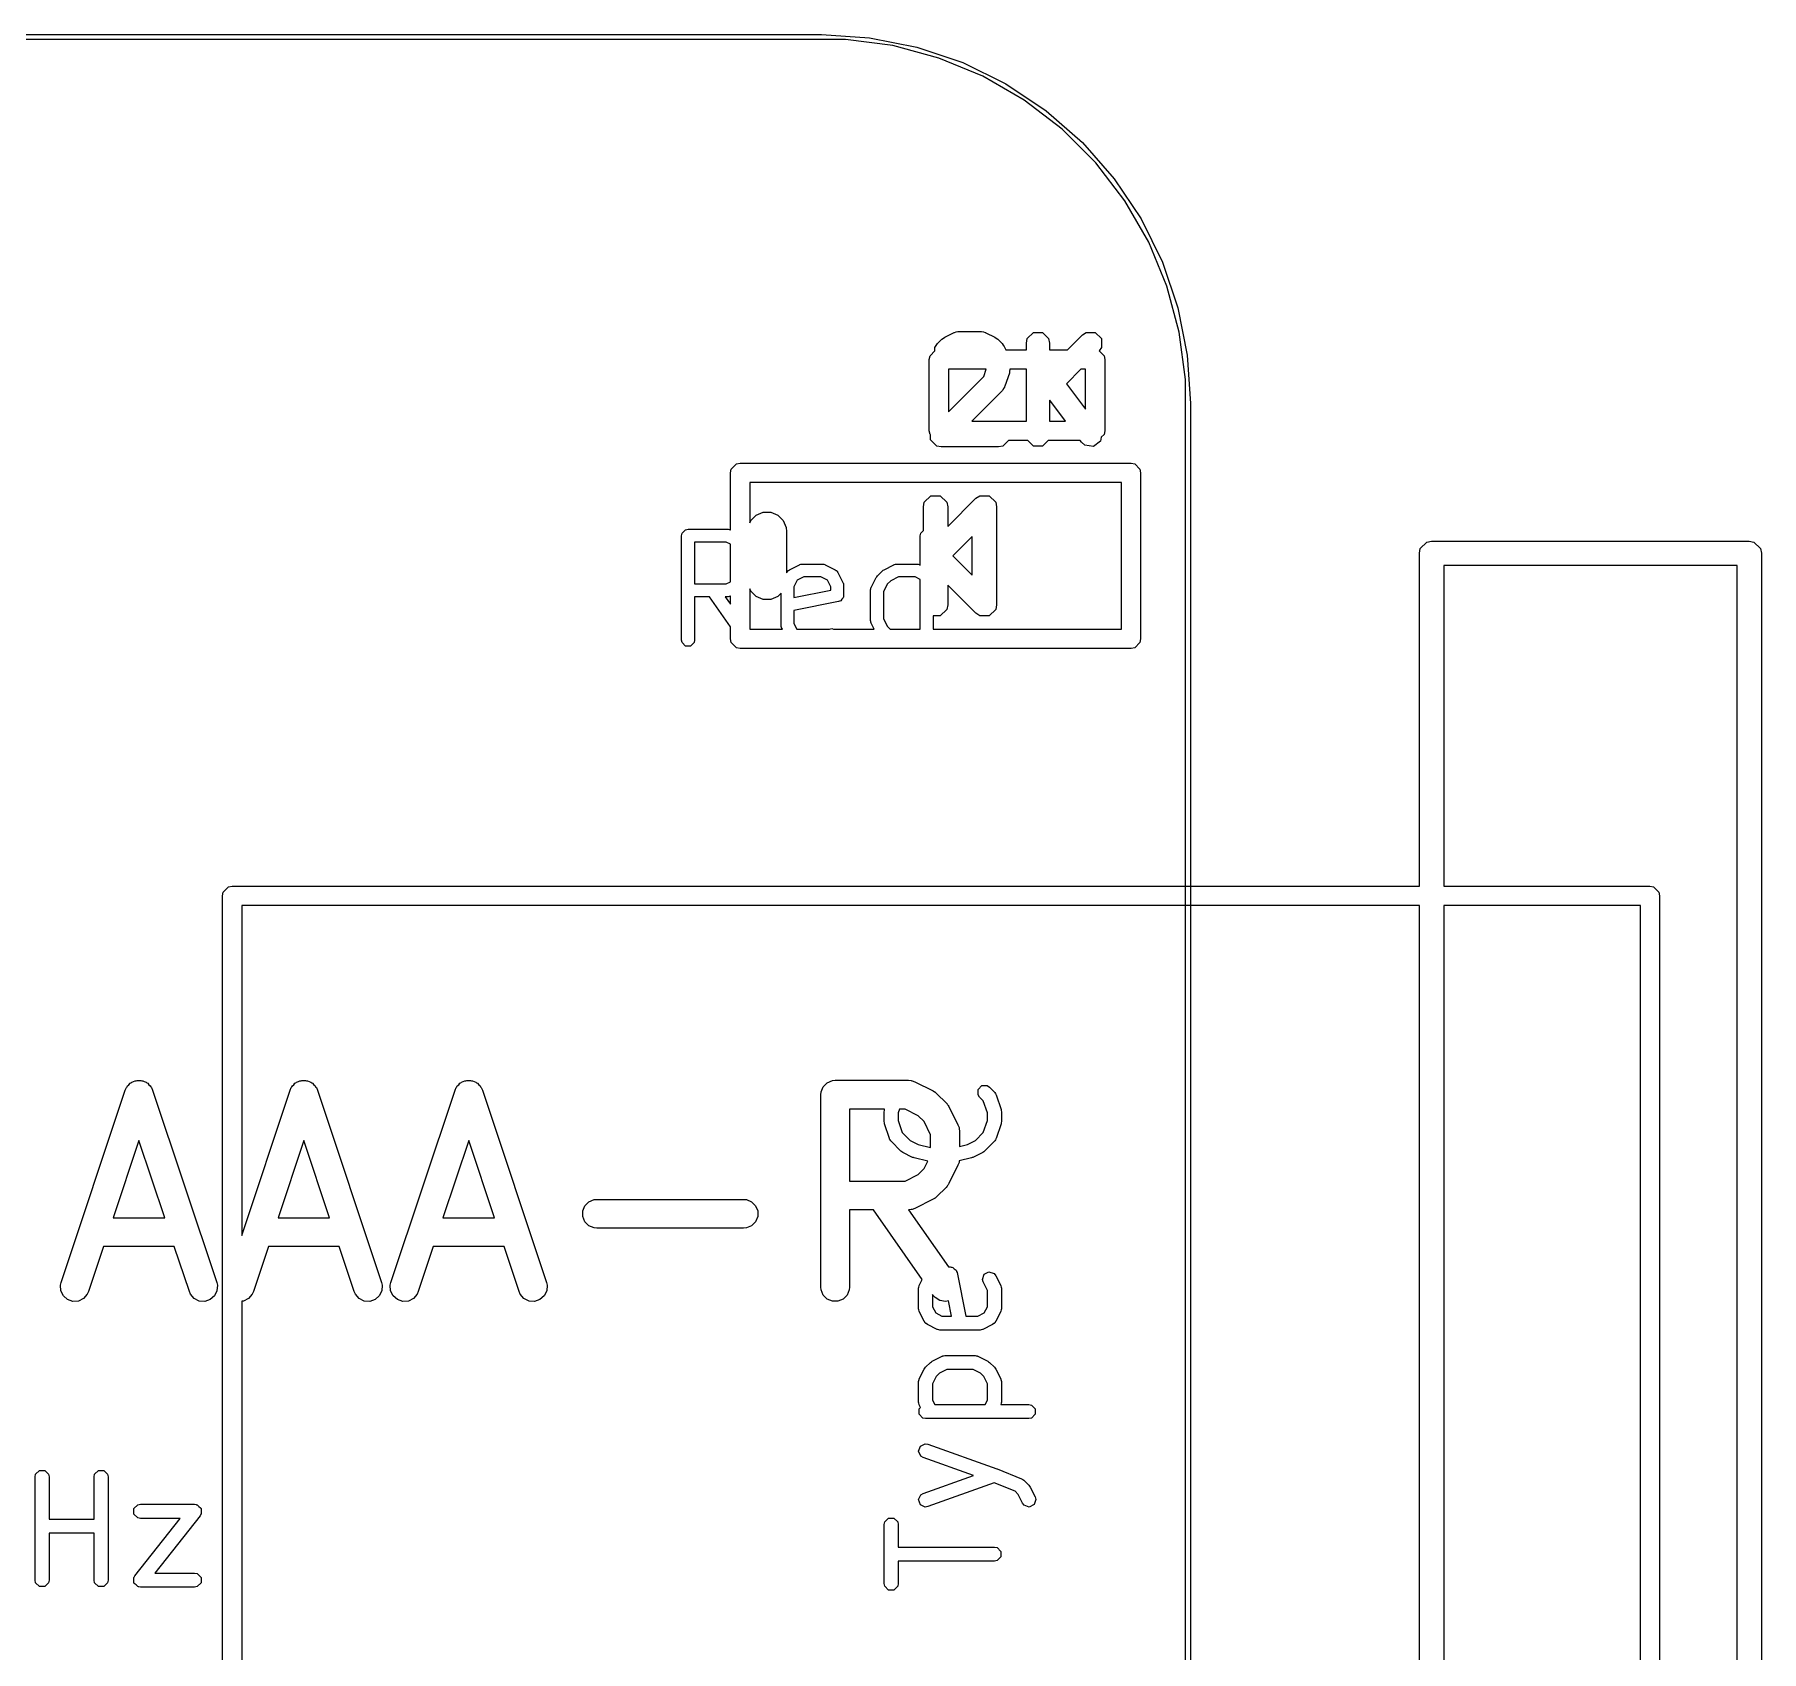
# Model space of a CAD drawing. Extents: x 95.1 to 121.9, y -82.3 to -63.1.
# Drawn here: x 112.89 to 121.87, y -72.34 to -63.93 of the extents above; entities that cross this region are included whole.
import ezdxf

# ---------------------------------------------------------------- set-up
doc = ezdxf.new("R2010")
doc.units = 0
doc.layers.add('BLACK', color=7, linetype='CONTINUOUS')

msp = doc.modelspace()

# ---------------------------------------------------------------- linework, layer by layer
at = {"layer": 'BLACK', "linetype": 'CONTINUOUS'}
for p, q in [((99.8387, -63.9333), (116.9837, -63.9333)), ((116.9837, -63.9587), (99.8387, -63.9587)), ((116.9837, -63.9333), (117.23401, -63.949706)), ((117.107728, -63.9587), (116.9837, -63.9587)), ((117.353661, -63.991078), (117.107728, -63.9587)), ((117.23401, -63.949706), (117.480037, -63.998644)), ((117.593265, -64.05528), (117.353661, -63.991078)), ((117.480037, -63.998644), (117.717572, -64.079276)), ((117.822439, -64.150206), (117.593265, -64.05528)), ((117.717572, -64.079276), (117.94255, -64.190223)), ((118.037261, -64.274234), (117.822439, -64.150206)), ((117.94255, -64.190223), (118.151122, -64.329586)), ((118.234057, -64.425241), (118.037261, -64.274234)), ((118.151122, -64.329586), (118.339719, -64.494981)), ((118.409459, -64.600643), (118.234057, -64.425241)), ((118.339719, -64.494981), (118.505114, -64.683578)), ((118.560466, -64.797439), (118.409459, -64.600643)), ((118.505114, -64.683578), (118.644477, -64.89215)), ((118.684494, -65.012261), (118.560466, -64.797439)), ((118.644477, -64.89215), (118.755424, -65.117128)), ((118.77942, -65.241435), (118.684494, -65.012261)), ((118.755424, -65.117128), (118.836056, -65.354663)), ((118.843622, -65.481039), (118.77942, -65.241435)), ((118.836056, -65.354663), (118.884994, -65.60069)), ((117.586431, -65.540105), (117.609288, -65.517247)), ((117.609288, -65.517247), (117.617285, -65.511903)), ((117.617285, -65.511903), (117.624882, -65.506008)), ((117.624882, -65.506008), (117.670597, -65.483151)), ((117.670597, -65.483151), (117.673494, -65.482357)), ((117.673494, -65.482357), (117.674468, -65.481384)), ((117.674468, -65.481384), (117.683902, -65.479507)), ((117.683902, -65.479507), (117.693176, -65.476968)), ((117.693176, -65.476968), (117.694481, -65.477403)), ((117.694481, -65.477403), (117.697429, -65.476817)), ((117.697429, -65.476817), (117.811714, -65.476817)), ((117.811714, -65.476817), (117.814661, -65.477403)), ((117.814661, -65.477403), (117.815967, -65.476968)), ((117.815967, -65.476968), (117.82524, -65.479507)), ((117.82524, -65.479507), (117.834675, -65.481384)), ((117.834675, -65.481384), (117.835648, -65.482357)), ((117.835648, -65.482357), (117.838546, -65.483151)), ((117.838546, -65.483151), (117.884262, -65.506008)), ((117.884262, -65.506008), (117.891867, -65.51191)), ((117.891867, -65.51191), (117.899855, -65.517248)), ((117.899855, -65.517248), (117.922713, -65.540105)), ((118.048857, -65.536817), (118.053424, -65.513856)), ((118.053424, -65.513856), (118.085896, -65.481384)), ((118.085896, -65.481384), (118.131818, -65.481384)), ((118.131818, -65.481384), (118.16429, -65.513856)), ((118.16429, -65.513856), (118.168857, -65.536817)), ((118.262107, -65.573), (118.340716, -65.494391)), ((118.340716, -65.494391), (118.360182, -65.481384)), ((118.360182, -65.481384), (118.406104, -65.481384)), ((118.406104, -65.481384), (118.438576, -65.513856)), ((118.438576, -65.513856), (118.438576, -65.559778)), ((118.876, -65.726972), (118.843622, -65.481039)), ((117.544, -65.623), (117.547806, -65.603866)), ((117.547806, -65.603866), (117.573424, -65.578248)), ((117.573424, -65.55957), (117.586431, -65.540105)), ((117.573424, -65.578248), (117.573424, -65.55957)), ((117.922713, -65.540105), (117.928056, -65.548101)), ((117.928056, -65.548101), (117.933952, -65.555698)), ((117.933952, -65.555698), (117.942603, -65.573)), ((117.942603, -65.573), (118.048857, -65.573)), ((118.048857, -65.573), (118.048857, -65.536817)), ((118.168857, -65.536817), (118.168857, -65.573)), ((118.168857, -65.573), (118.262107, -65.573)), ((118.438576, -65.559778), (118.426371, -65.578043)), ((118.426371, -65.578043), (118.452194, -65.603866)), ((118.452194, -65.603866), (118.456, -65.623)), ((118.884994, -65.60069), (118.9014, -65.851)), ((117.544, -65.993), (117.544, -65.623)), ((117.644, -65.673), (117.644, -65.893964)), ((117.840217, -65.673), (117.644, -65.673)), ((117.827843, -65.710121), (117.840217, -65.673)), ((117.960064, -65.692934), (117.937207, -65.761505)), ((117.961266, -65.683393), (117.960064, -65.692934)), ((117.963143, -65.67396), (117.961266, -65.683393)), ((117.963143, -65.673), (117.963143, -65.67396)), ((118.048857, -65.673), (117.963143, -65.673)), ((118.048857, -65.943), (118.048857, -65.673)), ((118.331812, -65.673), (118.256651, -65.74816)), ((118.356, -65.673), (118.331812, -65.673)), ((118.356, -65.880625), (118.356, -65.673)), ((118.456, -65.623), (118.456, -65.993)), ((117.644, -65.893964), (117.827843, -65.710121)), ((117.922712, -65.784957), (117.764669, -65.943)), ((117.924381, -65.782458), (117.922712, -65.784957)), ((117.925613, -65.781843), (117.924381, -65.782458)), ((117.930376, -65.773487), (117.925613, -65.781843)), ((117.935719, -65.765492), (117.930376, -65.773487)), ((117.937207, -65.761505), (117.935719, -65.764115)), ((117.935719, -65.764115), (117.935719, -65.765492)), ((118.256651, -65.74816), (118.356, -65.880625)), ((118.876, -65.851), (118.876, -65.726972)), ((118.170936, -65.833874), (118.168857, -65.835954)), ((118.168857, -65.835954), (118.168857, -65.943)), ((118.25278, -65.943), (118.170936, -65.833874)), ((118.876, -79.821), (118.876, -65.851)), ((118.9014, -65.851), (118.9014, -79.821)), ((117.764669, -65.943), (118.048857, -65.943)), ((118.168857, -65.943), (118.25278, -65.943)), ((117.547806, -66.012134), (117.544, -65.993)), ((117.550567, -66.014895), (117.547806, -66.012134)), ((117.550567, -66.039778), (117.550567, -66.014895)), ((117.583039, -66.07225), (117.550567, -66.039778)), ((117.955354, -66.043), (117.926104, -66.07225)), ((118.056646, -66.043), (117.955354, -66.043)), ((118.085896, -66.07225), (118.056646, -66.043)), ((118.161068, -66.043), (118.131818, -66.07225)), ((118.32778, -66.043), (118.161068, -66.043)), ((118.335143, -66.052817), (118.32778, -66.043)), ((118.352573, -66.068445), (118.335143, -66.052817)), ((118.434771, -66.047387), (118.398034, -66.07494)), ((118.437742, -66.026585), (118.434771, -66.047387)), ((118.452194, -66.012134), (118.437742, -66.026585)), ((118.456, -65.993), (118.452194, -66.012134)), ((117.606, -66.076817), (117.583039, -66.07225)), ((117.903143, -66.076817), (117.606, -66.076817)), ((117.926104, -66.07225), (117.903143, -66.076817)), ((118.131818, -66.07225), (118.085896, -66.07225)), ((118.398034, -66.07494), (118.352573, -66.068445)), ((116.5106, -66.2112), (116.514406, -66.192066)), ((116.5106, -66.508007), (116.5106, -66.2112)), ((116.514406, -66.192066), (116.541466, -66.165006)), ((116.541466, -66.165006), (116.5606, -66.1612)), ((116.5606, -66.1612), (118.5926, -66.1612)), ((118.5926, -66.1612), (118.611734, -66.165006)), ((118.611734, -66.165006), (118.638794, -66.192066)), ((118.638794, -66.192066), (118.6426, -66.2112)), ((118.6426, -66.2112), (118.6426, -67.0748)), ((116.6106, -66.2612), (116.6106, -66.472163)), ((118.5426, -66.2612), (116.6106, -66.2612)), ((117.517934, -66.3647), (117.5523, -66.330334)), ((117.5523, -66.330334), (117.6009, -66.330334)), ((117.6009, -66.330334), (117.635266, -66.3647)), ((117.785699, -66.344099), (117.806299, -66.330334)), ((117.806299, -66.330334), (117.8549, -66.330334)), ((117.8549, -66.330334), (117.889266, -66.3647)), ((118.5426, -67.0248), (118.5426, -66.2612)), ((116.643854, -66.431523), (116.680479, -66.416352)), ((116.680479, -66.416352), (116.720121, -66.416352)), ((116.720121, -66.416352), (116.756746, -66.431523)), ((117.5131, -66.389), (117.517934, -66.3647)), ((117.5131, -66.511749), (117.5131, -66.389)), ((117.635266, -66.3647), (117.6401, -66.389)), ((117.6401, -66.489698), (117.785699, -66.344099)), ((117.6401, -66.389), (117.6401, -66.489698)), ((117.889266, -66.3647), (117.8941, -66.389)), ((117.8941, -66.389), (117.8941, -66.897)), ((116.259231, -66.525517), (116.277376, -66.507372)), ((116.277376, -66.507372), (116.290207, -66.50482)), ((116.290207, -66.50482), (116.49689, -66.50482)), ((116.49689, -66.50482), (116.498535, -66.505147)), ((116.498535, -66.505147), (116.499266, -66.504904)), ((116.499266, -66.504904), (116.504446, -66.506323)), ((116.504446, -66.506323), (116.509721, -66.507372)), ((116.509721, -66.507372), (116.510265, -66.507916)), ((116.510265, -66.507916), (116.5106, -66.508007)), ((116.6106, -66.472163), (116.615823, -66.459554)), ((116.615823, -66.459554), (116.643854, -66.431523)), ((116.756746, -66.431523), (116.784777, -66.459554)), ((116.784777, -66.459554), (116.799948, -66.496179)), ((116.799948, -66.496179), (116.8019, -66.516)), ((117.499332, -66.525517), (117.5131, -66.511749)), ((116.256679, -66.538348), (116.259231, -66.525517)), ((116.256679, -67.080892), (116.256679, -66.538348)), ((116.488976, -66.571876), (116.323735, -66.571876)), ((116.323735, -66.571876), (116.323735, -66.78901)), ((116.5106, -66.582688), (116.488976, -66.571876)), ((116.5106, -66.778197), (116.5106, -66.582688)), ((116.8019, -66.516), (116.8019, -66.731762)), ((117.49678, -66.538348), (117.499332, -66.525517)), ((117.49678, -66.690782), (117.49678, -66.538348)), ((117.7671, -66.542302), (117.666402, -66.643)), ((117.7671, -66.743698), (117.7671, -66.542302)), ((120.096334, -66.6057), (120.1307, -66.571334)), ((120.1307, -66.571334), (120.155, -66.5665)), ((120.155, -66.5665), (121.806, -66.5665)), ((121.806, -66.5665), (121.8303, -66.571334)), ((121.8303, -66.571334), (121.864666, -66.6057)), ((116.817757, -66.715043), (116.869428, -66.689207)), ((116.869428, -66.689207), (116.871047, -66.688763)), ((116.871047, -66.688763), (116.871591, -66.68822)), ((116.871591, -66.68822), (116.876859, -66.687172)), ((116.876859, -66.687172), (116.882046, -66.685752)), ((116.882046, -66.685752), (116.882776, -66.685995)), ((116.882776, -66.685995), (116.884422, -66.685668)), ((116.884422, -66.685668), (116.987763, -66.685668)), ((116.987763, -66.685668), (116.989408, -66.685995)), ((116.989408, -66.685995), (116.990139, -66.685752)), ((116.990139, -66.685752), (116.995319, -66.687171)), ((116.995319, -66.687171), (117.000594, -66.68822)), ((117.000594, -66.68822), (117.001138, -66.688764)), ((117.001138, -66.688764), (117.002757, -66.689208)), ((117.002757, -66.689208), (117.054428, -66.715043)), ((117.30863, -66.715043), (117.360301, -66.689207)), ((117.360301, -66.689207), (117.36192, -66.688763)), ((117.36192, -66.688763), (117.362464, -66.68822)), ((117.362464, -66.68822), (117.367732, -66.687172)), ((117.367732, -66.687172), (117.372919, -66.685752)), ((117.372919, -66.685752), (117.373649, -66.685995)), ((117.373649, -66.685995), (117.375295, -66.685668)), ((117.375295, -66.685668), (117.478637, -66.685668)), ((117.478637, -66.685668), (117.480282, -66.685995)), ((117.480282, -66.685995), (117.481013, -66.685752)), ((117.481013, -66.685752), (117.486193, -66.687171)), ((117.486193, -66.687171), (117.491468, -66.68822)), ((117.491468, -66.68822), (117.492012, -66.688764)), ((117.492012, -66.688764), (117.493631, -66.689208)), ((117.493631, -66.689208), (117.49678, -66.690782)), ((117.666402, -66.643), (117.7671, -66.743698)), ((120.0915, -66.63), (120.096334, -66.6057)), ((120.0915, -68.36), (120.0915, -66.63)), ((120.2185, -66.6935), (120.2185, -68.36)), ((121.7425, -66.6935), (120.2185, -66.6935)), ((121.7425, -79.0665), (121.7425, -66.6935)), ((121.864666, -66.6057), (121.8695, -66.63)), ((121.8695, -66.63), (121.8695, -79.13)), ((116.488976, -66.78901), (116.5106, -66.778197)), ((116.8019, -66.731762), (116.802763, -66.730037)), ((116.802763, -66.730037), (116.806854, -66.724764)), ((116.806854, -66.724764), (116.807422, -66.723063)), ((116.807422, -66.723063), (116.809316, -66.721592)), ((116.809316, -66.721592), (116.810784, -66.719702)), ((116.810784, -66.719702), (116.812483, -66.719135)), ((116.812483, -66.719135), (116.817757, -66.715043)), ((116.857741, -66.77002), (116.840443, -66.804616)), ((116.892336, -66.752724), (116.857741, -66.77002)), ((116.979849, -66.752724), (116.892336, -66.752724)), ((117.014444, -66.770022), (116.979849, -66.752724)), ((117.031742, -66.804616), (117.014444, -66.770022)), ((117.054428, -66.715043), (117.059701, -66.719135)), ((117.059701, -66.719135), (117.061401, -66.719702)), ((117.061401, -66.719702), (117.062868, -66.721592)), ((117.062868, -66.721592), (117.064763, -66.723063)), ((117.064763, -66.723063), (117.06533, -66.724764)), ((117.06533, -66.724764), (117.069422, -66.730037)), ((117.069422, -66.730037), (117.095258, -66.781707)), ((117.095258, -66.781707), (117.095701, -66.783326)), ((117.095701, -66.783326), (117.096246, -66.783871)), ((117.241965, -66.807544), (117.267801, -66.755873)), ((117.267801, -66.755873), (117.271095, -66.751628)), ((117.271095, -66.751628), (117.274081, -66.74716)), ((117.274081, -66.74716), (117.299916, -66.721324)), ((117.299916, -66.721324), (117.304382, -66.718339)), ((117.304382, -66.718339), (117.30863, -66.715043)), ((117.343484, -66.772585), (117.325344, -66.790725)), ((117.383209, -66.752724), (117.343484, -66.772585)), ((117.470723, -66.752724), (117.383209, -66.752724)), ((117.49678, -66.765752), (117.470723, -66.752724)), ((117.49678, -67.0248), (117.49678, -66.765752)), ((116.323735, -66.78901), (116.488976, -66.78901)), ((116.401928, -66.856066), (116.323735, -66.856066)), ((116.323735, -66.856066), (116.323735, -67.080892)), ((116.5106, -67.011311), (116.401928, -66.856066)), ((116.49689, -66.856066), (116.48378, -66.856066)), ((116.48378, -66.856066), (116.5106, -66.89438)), ((116.498536, -66.855738), (116.49689, -66.856066)), ((116.499267, -66.855982), (116.498536, -66.855738)), ((116.504449, -66.854562), (116.499267, -66.855982)), ((116.509721, -66.853514), (116.504449, -66.854562)), ((116.510265, -66.852969), (116.509721, -66.853514)), ((116.5106, -66.852877), (116.510265, -66.852969)), ((116.5106, -66.89438), (116.5106, -66.852877)), ((116.615823, -66.826446), (116.6106, -66.813836)), ((116.6106, -66.813836), (116.6106, -67.0248)), ((116.643854, -66.854477), (116.615823, -66.826446)), ((116.680479, -66.869648), (116.643854, -66.854477)), ((116.720121, -66.869648), (116.680479, -66.869648)), ((116.756746, -66.854477), (116.720121, -66.869648)), ((116.773387, -66.837836), (116.756746, -66.854477)), ((116.773387, -67.003386), (116.773387, -66.837836)), ((116.840443, -66.804616), (116.840443, -66.859146)), ((116.840443, -66.859146), (117.031742, -66.820886)), ((117.031742, -66.820886), (117.031742, -66.804616)), ((117.08934, -66.86811), (117.083926, -66.876231)), ((117.096246, -66.861204), (117.08934, -66.86811)), ((117.096246, -66.783871), (117.097294, -66.789141)), ((117.097224, -66.856282), (117.096246, -66.861204)), ((117.09816, -66.85488), (117.097224, -66.856282)), ((117.097294, -66.789141), (117.098714, -66.794325)), ((117.098798, -66.848373), (117.097831, -66.853234)), ((117.097831, -66.853234), (117.09816, -66.85488)), ((117.098714, -66.794325), (117.09847, -66.795055)), ((117.09847, -66.795055), (117.098798, -66.796702)), ((117.098798, -66.796702), (117.098798, -66.848373)), ((117.238425, -66.822538), (117.238752, -66.820891)), ((117.238425, -66.97755), (117.238425, -66.822538)), ((117.238509, -66.820161), (117.239928, -66.814978)), ((117.238752, -66.820891), (117.238509, -66.820161)), ((117.239928, -66.814978), (117.240977, -66.809707)), ((117.240977, -66.809707), (117.241521, -66.809162)), ((117.241521, -66.809162), (117.241965, -66.807544)), ((117.325344, -66.790725), (117.305481, -66.830452)), ((117.305481, -66.830452), (117.305481, -66.969635)), ((117.785699, -66.941901), (117.6401, -66.796302)), ((117.6401, -66.796302), (117.6401, -66.897)), ((117.071845, -66.88125), (116.840443, -66.92753)), ((116.840443, -66.92753), (116.840443, -66.995471)), ((117.076421, -66.879349), (117.071845, -66.88125)), ((117.078101, -66.879349), (117.076421, -66.879349)), ((117.079295, -66.878154), (117.078101, -66.879349)), ((117.083926, -66.876231), (117.079295, -66.878154)), ((117.6009, -66.955666), (117.563836, -66.955666)), ((117.563836, -66.955666), (117.563836, -67.0248)), ((117.635266, -66.9213), (117.6009, -66.955666)), ((117.6401, -66.897), (117.635266, -66.9213)), ((117.806299, -66.955666), (117.785699, -66.941901)), ((117.8063, -66.955666), (117.806299, -66.955666)), ((117.8549, -66.955666), (117.8063, -66.955666)), ((117.889266, -66.9213), (117.8549, -66.955666)), ((117.8941, -66.897), (117.889266, -66.9213)), ((116.5106, -67.0748), (116.5106, -67.011311)), ((116.6106, -67.0248), (116.780137, -67.0248)), ((116.773714, -67.005032), (116.773387, -67.003386)), ((116.773471, -67.005763), (116.773714, -67.005032)), ((116.77489, -67.010945), (116.773471, -67.005763)), ((116.775939, -67.016217), (116.77489, -67.010945)), ((116.776483, -67.016761), (116.775939, -67.016217)), ((116.776927, -67.01838), (116.776483, -67.016761)), ((116.780137, -67.0248), (116.776927, -67.01838)), ((116.840443, -66.995471), (116.855107, -67.0248)), ((116.855107, -67.0248), (117.025419, -67.0248)), ((117.025419, -67.0248), (117.037058, -67.021613)), ((117.037058, -67.021613), (117.046619, -67.0248)), ((117.046619, -67.0248), (117.258093, -67.0248)), ((117.238752, -66.979196), (117.238425, -66.97755)), ((117.238509, -66.979927), (117.238752, -66.979196)), ((117.239928, -66.985109), (117.238509, -66.979927)), ((117.240977, -66.990381), (117.239928, -66.985109)), ((117.241521, -66.990925), (117.240977, -66.990381)), ((117.241965, -66.992544), (117.241521, -66.990925)), ((117.258093, -67.0248), (117.241965, -66.992544)), ((117.305481, -66.969635), (117.325344, -67.009362)), ((117.325344, -67.009362), (117.340782, -67.0248)), ((117.340782, -67.0248), (117.49678, -67.0248)), ((117.563836, -67.0248), (118.5426, -67.0248)), ((116.259231, -67.093723), (116.256679, -67.080892)), ((116.277376, -67.111868), (116.259231, -67.093723)), ((116.303038, -67.111868), (116.277376, -67.111868)), ((116.321183, -67.093723), (116.303038, -67.111868)), ((116.323735, -67.080892), (116.321183, -67.093723)), ((116.514406, -67.093934), (116.5106, -67.0748)), ((116.541466, -67.120994), (116.514406, -67.093934)), ((116.5606, -67.1248), (116.541466, -67.120994)), ((118.5926, -67.1248), (116.5606, -67.1248)), ((118.611734, -67.120994), (118.5926, -67.1248)), ((118.638794, -67.093934), (118.611734, -67.120994)), ((118.6426, -67.0748), (118.638794, -67.093934)), ((113.87, -68.41), (113.873806, -68.390866)), ((113.873806, -68.390866), (113.900866, -68.363806)), ((113.900866, -68.363806), (113.92, -68.36)), ((113.92, -68.36), (120.0915, -68.36)), ((120.2185, -68.36), (121.29, -68.36)), ((121.29, -68.36), (121.309134, -68.363806)), ((121.309134, -68.363806), (121.336194, -68.390866)), ((121.336194, -68.390866), (121.34, -68.41)), ((113.87, -73.414295), (113.87, -68.41)), ((113.97, -68.46), (113.97, -70.175453)), ((120.0915, -68.46), (113.97, -68.46)), ((120.0915, -77.31), (120.0915, -68.46)), ((120.2185, -68.46), (120.2185, -77.31)), ((121.24, -68.46), (120.2185, -68.46)), ((121.24, -77.31), (121.24, -68.46)), ((121.34, -68.41), (121.34, -77.36)), ((113.383517, -69.392068), (113.389676, -69.384968)), ((113.389676, -69.384968), (113.394465, -69.382573)), ((113.394465, -69.382573), (113.398516, -69.37906)), ((113.398516, -69.37906), (113.407441, -69.376085)), ((113.407441, -69.376085), (113.415849, -69.371881)), ((113.415849, -69.371881), (113.421193, -69.371501)), ((113.421193, -69.371501), (113.426279, -69.369806)), ((113.426279, -69.369806), (113.435659, -69.370472)), ((113.435659, -69.370472), (113.445039, -69.369806)), ((113.445039, -69.369806), (113.450124, -69.371501)), ((113.450124, -69.371501), (113.455469, -69.371881)), ((113.455469, -69.371881), (113.463879, -69.376086)), ((113.463879, -69.376086), (113.472801, -69.37906)), ((113.472801, -69.37906), (113.476848, -69.38257)), ((113.476848, -69.38257), (113.481642, -69.384967)), ((113.481642, -69.384967), (113.487805, -69.392072)), ((114.24066, -69.392068), (114.246819, -69.384968)), ((114.246819, -69.384968), (114.251608, -69.382573)), ((114.251608, -69.382573), (114.255659, -69.37906)), ((114.255659, -69.37906), (114.264584, -69.376085)), ((114.264584, -69.376085), (114.272992, -69.371881)), ((114.272992, -69.371881), (114.278336, -69.371501)), ((114.278336, -69.371501), (114.283422, -69.369806)), ((114.283422, -69.369806), (114.292802, -69.370472)), ((114.292802, -69.370472), (114.302182, -69.369806)), ((114.302182, -69.369806), (114.307267, -69.371501)), ((114.307267, -69.371501), (114.312612, -69.371881)), ((114.312612, -69.371881), (114.321022, -69.376086)), ((114.321022, -69.376086), (114.329944, -69.37906)), ((114.329944, -69.37906), (114.333991, -69.38257)), ((114.333991, -69.38257), (114.338785, -69.384967)), ((114.338785, -69.384967), (114.344948, -69.392072)), ((115.097803, -69.392068), (115.103962, -69.384968)), ((115.103962, -69.384968), (115.108751, -69.382573)), ((115.108751, -69.382573), (115.112802, -69.37906)), ((115.112802, -69.37906), (115.121727, -69.376085)), ((115.121727, -69.376085), (115.130135, -69.371881)), ((115.130135, -69.371881), (115.135479, -69.371501)), ((115.135479, -69.371501), (115.140565, -69.369806)), ((115.140565, -69.369806), (115.149945, -69.370472)), ((115.149945, -69.370472), (115.159325, -69.369806)), ((115.159325, -69.369806), (115.16441, -69.371501)), ((115.16441, -69.371501), (115.169755, -69.371881)), ((115.169755, -69.371881), (115.178165, -69.376086)), ((115.178165, -69.376086), (115.187087, -69.37906)), ((115.187087, -69.37906), (115.191134, -69.38257)), ((115.191134, -69.38257), (115.195928, -69.384967)), ((115.195928, -69.384967), (115.202091, -69.392072)), ((116.992347, -69.402549), (117.013039, -69.381857)), ((117.013039, -69.381857), (117.040075, -69.370658)), ((117.040075, -69.370658), (117.054707, -69.369217)), ((117.054707, -69.369217), (117.435659, -69.369217)), ((117.435659, -69.369217), (117.450291, -69.370658)), ((117.450291, -69.370658), (117.45278, -69.371689)), ((117.45278, -69.371689), (117.455468, -69.37188)), ((117.455468, -69.37188), (117.4692, -69.377135)), ((117.4692, -69.377135), (117.564438, -69.424754)), ((113.031175, -70.4205), (113.364508, -69.4205)), ((113.364508, -69.4205), (113.370502, -69.407075)), ((113.370502, -69.407075), (113.374012, -69.403027)), ((113.374012, -69.403027), (113.376409, -69.398234)), ((113.376409, -69.398234), (113.383517, -69.392068)), ((113.487805, -69.392072), (113.494909, -69.398234)), ((113.494909, -69.398234), (113.497304, -69.403025)), ((113.497304, -69.403025), (113.500816, -69.407074)), ((113.500816, -69.407074), (113.50681, -69.4205)), ((113.50681, -69.4205), (113.840143, -70.4205)), ((113.97, -70.175453), (114.221651, -69.4205)), ((114.221651, -69.4205), (114.227645, -69.407075)), ((114.227645, -69.407075), (114.231155, -69.403027)), ((114.231155, -69.403027), (114.233552, -69.398234)), ((114.233552, -69.398234), (114.24066, -69.392068)), ((114.344948, -69.392072), (114.352052, -69.398234)), ((114.352052, -69.398234), (114.354447, -69.403025)), ((114.354447, -69.403025), (114.357959, -69.407074)), ((114.357959, -69.407074), (114.363953, -69.4205)), ((114.363953, -69.4205), (114.697286, -70.4205)), ((114.745461, -70.4205), (115.078794, -69.4205)), ((115.078794, -69.4205), (115.084788, -69.407075)), ((115.084788, -69.407075), (115.088298, -69.403027)), ((115.088298, -69.403027), (115.090695, -69.398234)), ((115.090695, -69.398234), (115.097803, -69.392068)), ((115.202091, -69.392072), (115.209195, -69.398234)), ((115.209195, -69.398234), (115.21159, -69.403025)), ((115.21159, -69.403025), (115.215102, -69.407074)), ((115.215102, -69.407074), (115.221096, -69.4205)), ((115.221096, -69.4205), (115.554429, -70.4205)), ((116.979707, -69.444217), (116.981148, -69.429585)), ((116.979707, -70.444217), (116.979707, -69.444217)), ((116.981148, -69.429585), (116.992347, -69.402549)), ((117.564438, -69.424754), (117.570737, -69.428718)), ((117.570737, -69.428718), (117.572565, -69.429476)), ((117.572565, -69.429476), (117.574621, -69.431164)), ((117.574621, -69.431164), (117.576881, -69.432586)), ((117.576881, -69.432586), (117.57818, -69.434084)), ((117.57818, -69.434084), (117.58393, -69.438803)), ((117.58393, -69.438803), (117.631549, -69.486422)), ((117.797484, -69.416629), (117.817278, -69.396834)), ((117.797484, -69.444624), (117.797484, -69.416629)), ((117.805413, -69.45649), (117.797484, -69.444624)), ((117.824853, -69.475929), (117.805413, -69.45649)), ((117.817278, -69.396834), (117.845273, -69.396834)), ((117.845791, -69.538741), (117.824853, -69.475929)), ((117.845273, -69.396834), (117.857139, -69.404762)), ((117.857139, -69.404762), (117.882685, -69.430308)), ((117.882685, -69.430308), (117.883702, -69.43183)), ((117.883702, -69.43183), (117.884454, -69.432206)), ((117.884454, -69.432206), (117.887356, -69.437298)), ((117.887356, -69.437298), (117.890614, -69.442173)), ((117.890614, -69.442173), (117.890614, -69.443013)), ((117.890614, -69.443013), (117.891521, -69.444605)), ((117.891521, -69.444605), (117.917066, -69.52124)), ((117.311895, -69.519217), (117.129707, -69.519217)), ((117.129707, -69.519217), (117.129707, -69.893026)), ((117.309343, -69.532807), (117.310486, -69.527055)), ((117.309343, -69.583897), (117.309343, -69.532807)), ((117.310486, -69.527055), (117.31122, -69.521241)), ((117.31122, -69.521241), (117.311895, -69.519217)), ((117.389003, -69.519217), (117.382495, -69.538742)), ((117.382495, -69.538742), (117.382495, -69.577961)), ((117.417954, -69.519217), (117.389003, -69.519217)), ((117.48647, -69.553475), (117.417954, -69.519217)), ((117.516877, -69.583882), (117.48647, -69.553475)), ((117.631549, -69.486422), (117.636267, -69.492171)), ((117.636267, -69.492171), (117.637766, -69.493471)), ((117.637766, -69.493471), (117.639187, -69.49573)), ((117.639187, -69.49573), (117.640876, -69.497787)), ((117.640876, -69.497787), (117.641633, -69.499614)), ((117.641633, -69.499614), (117.645598, -69.505914)), ((117.645598, -69.505914), (117.693217, -69.601152)), ((117.845791, -69.577962), (117.845791, -69.538741)), ((117.917066, -69.52124), (117.917799, -69.527056)), ((117.917799, -69.527056), (117.918943, -69.532807)), ((117.918943, -69.532807), (117.918943, -69.583897)), ((117.310486, -69.589648), (117.309343, -69.583897)), ((117.31122, -69.595463), (117.310486, -69.589648)), ((117.336765, -69.672098), (117.31122, -69.595463)), ((117.382495, -69.577961), (117.403433, -69.640775)), ((117.403433, -69.640775), (117.444219, -69.681562)), ((117.551135, -69.652398), (117.516877, -69.583882)), ((117.551135, -69.718838), (117.551135, -69.652398)), ((117.693217, -69.601152), (117.698472, -69.614883)), ((117.698472, -69.614883), (117.698663, -69.617572)), ((117.698663, -69.617572), (117.699694, -69.620061)), ((117.699694, -69.620061), (117.701135, -69.634693)), ((117.701135, -69.634693), (117.701135, -69.712842)), ((117.784065, -69.681562), (117.824853, -69.640774)), ((117.824853, -69.640774), (117.845791, -69.577962)), ((117.917066, -69.595464), (117.891521, -69.672098)), ((117.917799, -69.589646), (117.917066, -69.595464)), ((117.918943, -69.583897), (117.917799, -69.589646)), ((113.435659, -69.681387), (113.301621, -70.083502)), ((113.569697, -70.083502), (113.435659, -69.681387)), ((114.292802, -69.681387), (114.158764, -70.083502)), ((114.42684, -70.083502), (114.292802, -69.681387)), ((115.149945, -69.681387), (115.015907, -70.083502)), ((115.283983, -70.083502), (115.149945, -69.681387)), ((117.337672, -69.673689), (117.336765, -69.672098)), ((117.337672, -69.674529), (117.337672, -69.673689)), ((117.340929, -69.679403), (117.337672, -69.674529)), ((117.343832, -69.684496), (117.340929, -69.679403)), ((117.344582, -69.684871), (117.343832, -69.684496)), ((117.345601, -69.686395), (117.344582, -69.684871)), ((117.396691, -69.737486), (117.345601, -69.686395)), ((117.40156, -69.74074), (117.396691, -69.737486)), ((117.406197, -69.744338), (117.40156, -69.74074)), ((117.457286, -69.769882), (117.406197, -69.744338)), ((117.444219, -69.681562), (117.48641, -69.702657)), ((117.48641, -69.702657), (117.551135, -69.718838)), ((117.701135, -69.712842), (117.741874, -69.702657)), ((117.741874, -69.702657), (117.784065, -69.681562)), ((117.822088, -69.744338), (117.770998, -69.769883)), ((117.826721, -69.740742), (117.822088, -69.744338)), ((117.831594, -69.737486), (117.826721, -69.740742)), ((117.882685, -69.686395), (117.831594, -69.737486)), ((117.883702, -69.684872), (117.882685, -69.686395)), ((117.884454, -69.684497), (117.883702, -69.684872)), ((117.887358, -69.6794), (117.884454, -69.684497)), ((117.890614, -69.674529), (117.887358, -69.6794)), ((117.891521, -69.672098), (117.890614, -69.673689)), ((117.890614, -69.673689), (117.890614, -69.674529)), ((117.461149, -69.77094), (117.457286, -69.769882)), ((117.464773, -69.772652), (117.461149, -69.77094)), ((117.535847, -69.79042), (117.464773, -69.772652)), ((117.48647, -69.858768), (117.516877, -69.828361)), ((117.516877, -69.828361), (117.535847, -69.79042)), ((117.693217, -69.811091), (117.645598, -69.906329)), ((117.698472, -69.79736), (117.693217, -69.811091)), ((117.698663, -69.79467), (117.698472, -69.79736)), ((117.699694, -69.792182), (117.698663, -69.79467)), ((117.700055, -69.788516), (117.699694, -69.792182)), ((117.763512, -69.772652), (117.700055, -69.788516)), ((117.767133, -69.770941), (117.763512, -69.772652)), ((117.770998, -69.769883), (117.767133, -69.770941)), ((117.129707, -69.893026), (117.417954, -69.893026)), ((117.417954, -69.893026), (117.48647, -69.858768)), ((117.636267, -69.920071), (117.631549, -69.925821)), ((117.637766, -69.918772), (117.636267, -69.920071)), ((117.639187, -69.916512), (117.637766, -69.918772)), ((117.640876, -69.914456), (117.639187, -69.916512)), ((117.641633, -69.912628), (117.640876, -69.914456)), ((117.645598, -69.906329), (117.641633, -69.912628)), ((115.754252, -70.021596), (115.774944, -70.000904)), ((115.774944, -70.000904), (115.80198, -69.989705)), ((115.80198, -69.989705), (115.816612, -69.988264)), ((115.816612, -69.988264), (116.578517, -69.988264)), ((116.578517, -69.988264), (116.593149, -69.989705)), ((116.593149, -69.989705), (116.620185, -70.000904)), ((116.620185, -70.000904), (116.640877, -70.021596)), ((117.564438, -69.987489), (117.4692, -70.035108)), ((117.570737, -69.983524), (117.564438, -69.987489)), ((117.572565, -69.982767), (117.570737, -69.983524)), ((117.574621, -69.981078), (117.572565, -69.982767)), ((117.576881, -69.979657), (117.574621, -69.981078)), ((117.57818, -69.978158), (117.576881, -69.979657)), ((117.58393, -69.97344), (117.57818, -69.978158)), ((117.631549, -69.925821), (117.58393, -69.97344)), ((113.301621, -70.083502), (113.569697, -70.083502)), ((114.158764, -70.083502), (114.42684, -70.083502)), ((115.015907, -70.083502), (115.283983, -70.083502)), ((115.743053, -70.048632), (115.754252, -70.021596)), ((115.743053, -70.077896), (115.743053, -70.048632)), ((115.754252, -70.104932), (115.743053, -70.077896)), ((116.640877, -70.021596), (116.652076, -70.048632)), ((116.652076, -70.077896), (116.640877, -70.104932)), ((116.652076, -70.048632), (116.652076, -70.077896)), ((117.253753, -70.043026), (117.129707, -70.043026)), ((117.129707, -70.043026), (117.129707, -70.444217)), ((117.507381, -70.405352), (117.253753, -70.043026)), ((117.450291, -70.041585), (117.436774, -70.042916)), ((117.436774, -70.042916), (117.644187, -70.339221)), ((117.45278, -70.040553), (117.450291, -70.041585)), ((117.455468, -70.040363), (117.45278, -70.040553)), ((117.4692, -70.035108), (117.455468, -70.040363)), ((115.774944, -70.125624), (115.754252, -70.104932)), ((115.80198, -70.136823), (115.774944, -70.125624)), ((115.816612, -70.138264), (115.80198, -70.136823)), ((116.578517, -70.138264), (115.816612, -70.138264)), ((116.593149, -70.136823), (116.578517, -70.138264)), ((116.620185, -70.125624), (116.593149, -70.136823)), ((116.640877, -70.104932), (116.620185, -70.125624)), ((113.251621, -70.233502), (113.173477, -70.467934)), ((113.619697, -70.233502), (113.251621, -70.233502)), ((113.697841, -70.467934), (113.619697, -70.233502)), ((114.108764, -70.233502), (114.03062, -70.467934)), ((114.47684, -70.233502), (114.108764, -70.233502)), ((114.554984, -70.467934), (114.47684, -70.233502)), ((114.965907, -70.233502), (114.887763, -70.467934)), ((115.333983, -70.233502), (114.965907, -70.233502)), ((115.412127, -70.467934), (115.333983, -70.233502)), ((117.644187, -70.339221), (117.65246, -70.339221)), ((117.65246, -70.339221), (117.657761, -70.340275)), ((117.657761, -70.340275), (117.659558, -70.339916)), ((117.659558, -70.339916), (117.66109, -70.340937)), ((117.66109, -70.340937), (117.666457, -70.342005)), ((117.666457, -70.342005), (117.673988, -70.349536)), ((117.673988, -70.349536), (117.682851, -70.355445)), ((117.682851, -70.355445), (117.68495, -70.360498)), ((117.68495, -70.360498), (117.686252, -70.3618)), ((117.686252, -70.3618), (117.686252, -70.363631)), ((117.686252, -70.363631), (117.688326, -70.368624)), ((117.688326, -70.368624), (117.733536, -70.594672)), ((117.82919, -70.377377), (117.854229, -70.364858)), ((117.854229, -70.364858), (117.880787, -70.37371)), ((117.880787, -70.37371), (117.889537, -70.384985)), ((113.027915, -70.434837), (113.031175, -70.4205)), ((113.02999, -70.464027), (113.027915, -70.434837)), ((113.840143, -70.4205), (113.843403, -70.434836)), ((113.843403, -70.434836), (113.841328, -70.464026)), ((114.697286, -70.4205), (114.700546, -70.434836)), ((114.700546, -70.434836), (114.698471, -70.464026)), ((114.742201, -70.434837), (114.745461, -70.4205)), ((114.744276, -70.464027), (114.742201, -70.434837)), ((115.554429, -70.4205), (115.557689, -70.434836)), ((115.557689, -70.434836), (115.555614, -70.464026)), ((116.981148, -70.458849), (116.979707, -70.444217)), ((116.992347, -70.485885), (116.981148, -70.458849)), ((117.128266, -70.458849), (117.117067, -70.485885)), ((117.129707, -70.444217), (117.128266, -70.458849)), ((117.488159, -70.452432), (117.488516, -70.450635)), ((117.488159, -70.554613), (117.488159, -70.452432)), ((117.488251, -70.449839), (117.489799, -70.444183)), ((117.488516, -70.450635), (117.488251, -70.449839)), ((117.489799, -70.444183), (117.490943, -70.438435)), ((117.490943, -70.438435), (117.491536, -70.437841)), ((117.491536, -70.437841), (117.49202, -70.436075)), ((117.49202, -70.436075), (117.507381, -70.405352)), ((117.820338, -70.403935), (117.82919, -70.377377)), ((117.824107, -70.417699), (117.820338, -70.403935)), ((117.845791, -70.461067), (117.824107, -70.417699)), ((117.845791, -70.545978), (117.845791, -70.461067)), ((117.889537, -70.384985), (117.915081, -70.436074)), ((117.915081, -70.436074), (117.915564, -70.43784)), ((117.915564, -70.43784), (117.916159, -70.438435)), ((117.916159, -70.438435), (117.917303, -70.444187)), ((117.917303, -70.444187), (117.918851, -70.449839)), ((117.918851, -70.449839), (117.918585, -70.450635)), ((117.918585, -70.450635), (117.918943, -70.452432)), ((117.918943, -70.452432), (117.918943, -70.554613)), ((113.043076, -70.4902), (113.02999, -70.464027)), ((113.065183, -70.509374), (113.043076, -70.4902)), ((113.092946, -70.518628), (113.065183, -70.509374)), ((113.122136, -70.516553), (113.092946, -70.518628)), ((113.148309, -70.503467), (113.122136, -70.516553)), ((113.167483, -70.48136), (113.148309, -70.503467)), ((113.173477, -70.467934), (113.167483, -70.48136)), ((113.703835, -70.481359), (113.697841, -70.467934)), ((113.723009, -70.503466), (113.703835, -70.481359)), ((113.749182, -70.516553), (113.723009, -70.503466)), ((113.778372, -70.518628), (113.749182, -70.516553)), ((113.806134, -70.509374), (113.778372, -70.518628)), ((113.828242, -70.4902), (113.806134, -70.509374)), ((113.841328, -70.464026), (113.828242, -70.4902)), ((113.979279, -70.516553), (113.97, -70.517212)), ((113.97, -70.517212), (113.97, -73.414295)), ((114.005452, -70.503467), (113.979279, -70.516553)), ((114.024626, -70.48136), (114.005452, -70.503467)), ((114.03062, -70.467934), (114.024626, -70.48136)), ((114.560978, -70.481359), (114.554984, -70.467934)), ((114.580152, -70.503466), (114.560978, -70.481359)), ((114.606325, -70.516553), (114.580152, -70.503466)), ((114.635515, -70.518628), (114.606325, -70.516553)), ((114.663277, -70.509374), (114.635515, -70.518628)), ((114.685385, -70.4902), (114.663277, -70.509374)), ((114.698471, -70.464026), (114.685385, -70.4902)), ((114.757362, -70.4902), (114.744276, -70.464027)), ((114.779469, -70.509374), (114.757362, -70.4902)), ((114.807232, -70.518628), (114.779469, -70.509374)), ((114.836422, -70.516553), (114.807232, -70.518628)), ((114.862595, -70.503467), (114.836422, -70.516553)), ((114.881769, -70.48136), (114.862595, -70.503467)), ((114.887763, -70.467934), (114.881769, -70.48136)), ((115.418121, -70.481359), (115.412127, -70.467934)), ((115.437295, -70.503466), (115.418121, -70.481359)), ((115.463468, -70.516553), (115.437295, -70.503466)), ((115.492658, -70.518628), (115.463468, -70.516553)), ((115.52042, -70.509374), (115.492658, -70.518628)), ((115.542528, -70.4902), (115.52042, -70.509374)), ((115.555614, -70.464026), (115.542528, -70.4902)), ((117.013039, -70.506577), (116.992347, -70.485885)), ((117.040075, -70.517776), (117.013039, -70.506577)), ((117.069339, -70.517776), (117.040075, -70.517776)), ((117.096375, -70.506577), (117.069339, -70.517776)), ((117.117067, -70.485885), (117.096375, -70.506577)), ((117.564693, -70.487227), (117.561311, -70.482395)), ((117.561311, -70.482395), (117.561311, -70.545978)), ((117.561311, -70.545978), (117.577541, -70.57844)), ((117.574264, -70.498387), (117.564693, -70.487227)), ((117.598943, -70.514114), (117.574264, -70.498387)), ((117.62776, -70.5192), (117.598943, -70.514114)), ((117.643158, -70.515788), (117.62776, -70.5192)), ((117.658935, -70.594672), (117.643158, -70.515788)), ((117.829559, -70.57844), (117.845791, -70.545978)), ((117.488516, -70.556409), (117.488159, -70.554613)), ((117.488251, -70.557206), (117.488516, -70.556409)), ((117.489799, -70.562861), (117.488251, -70.557206)), ((117.490943, -70.56861), (117.489799, -70.562861)), ((117.491536, -70.569203), (117.490943, -70.56861)), ((117.49202, -70.57097), (117.491536, -70.569203)), ((117.517565, -70.62206), (117.49202, -70.57097)), ((117.522029, -70.627812), (117.517565, -70.62206)), ((117.522648, -70.629668), (117.522029, -70.627812)), ((117.524714, -70.631271), (117.522648, -70.629668)), ((117.526315, -70.633334), (117.524714, -70.631271)), ((117.528167, -70.633951), (117.526315, -70.633334)), ((117.533923, -70.638418), (117.528167, -70.633951)), ((117.585012, -70.663962), (117.533923, -70.638418)), ((117.577541, -70.57844), (117.610005, -70.594672)), ((117.610005, -70.594672), (117.658935, -70.594672)), ((117.733536, -70.594672), (117.797096, -70.594672)), ((117.797096, -70.594672), (117.829559, -70.57844)), ((117.873179, -70.638418), (117.822088, -70.663963)), ((117.878931, -70.633953), (117.873179, -70.638418)), ((117.880787, -70.633335), (117.878931, -70.633953)), ((117.88239, -70.631268), (117.880787, -70.633335)), ((117.884453, -70.629668), (117.88239, -70.631268)), ((117.88507, -70.627815), (117.884453, -70.629668)), ((117.889537, -70.62206), (117.88507, -70.627815)), ((117.915081, -70.570971), (117.889537, -70.62206)), ((117.915564, -70.569204), (117.915081, -70.570971)), ((117.916159, -70.56861), (117.915564, -70.569204)), ((117.917303, -70.562857), (117.916159, -70.56861)), ((117.918851, -70.557206), (117.917303, -70.562857)), ((117.918943, -70.554613), (117.918585, -70.556409)), ((117.918585, -70.556409), (117.918851, -70.557206)), ((117.586778, -70.664445), (117.585012, -70.663962)), ((117.587373, -70.66504), (117.586778, -70.664445)), ((117.593125, -70.666184), (117.587373, -70.66504)), ((117.598777, -70.667732), (117.593125, -70.666184)), ((117.599573, -70.667466), (117.598777, -70.667732)), ((117.60137, -70.667824), (117.599573, -70.667466)), ((117.805731, -70.667824), (117.60137, -70.667824)), ((117.807527, -70.667466), (117.805731, -70.667824)), ((117.808324, -70.667732), (117.807527, -70.667466)), ((117.813979, -70.666183), (117.808324, -70.667732)), ((117.819728, -70.66504), (117.813979, -70.666183)), ((117.820321, -70.664446), (117.819728, -70.66504)), ((117.822088, -70.663963), (117.820321, -70.664446)), ((117.559467, -70.828441), (117.610557, -70.802895)), ((117.610557, -70.802895), (117.612323, -70.802411)), ((117.612323, -70.802411), (117.612918, -70.801817)), ((117.612918, -70.801817), (117.61867, -70.800672)), ((117.61867, -70.800672), (117.624322, -70.799125)), ((117.624322, -70.799125), (117.625118, -70.79939)), ((117.625118, -70.79939), (117.626915, -70.799033)), ((117.626915, -70.799033), (117.780186, -70.799033)), ((117.780186, -70.799033), (117.781983, -70.79939)), ((117.781983, -70.79939), (117.78278, -70.799125)), ((117.78278, -70.799125), (117.788432, -70.800673)), ((117.788432, -70.800673), (117.794183, -70.801817)), ((117.794183, -70.801817), (117.794777, -70.802411)), ((117.794777, -70.802411), (117.796544, -70.802895)), ((117.796544, -70.802895), (117.847634, -70.828441)), ((117.49202, -70.921433), (117.517565, -70.870343)), ((117.517565, -70.870343), (117.52116, -70.865709)), ((117.52116, -70.865709), (117.524417, -70.860837)), ((117.524417, -70.860837), (117.549962, -70.835292)), ((117.549962, -70.835292), (117.554836, -70.832034)), ((117.554836, -70.832034), (117.559467, -70.828441)), ((117.58034, -70.908365), (117.561311, -70.946424)), ((117.597491, -70.891214), (117.58034, -70.908365)), ((117.635549, -70.872185), (117.597491, -70.891214)), ((117.771552, -70.872185), (117.635549, -70.872185)), ((117.809608, -70.891214), (117.771552, -70.872185)), ((117.826761, -70.908365), (117.809608, -70.891214)), ((117.845791, -70.946425), (117.826761, -70.908365)), ((117.847634, -70.828441), (117.852258, -70.83203)), ((117.852258, -70.83203), (117.857139, -70.835291)), ((117.857139, -70.835291), (117.882685, -70.860837)), ((117.882685, -70.860837), (117.885941, -70.865709)), ((117.885941, -70.865709), (117.889537, -70.870343)), ((117.889537, -70.870343), (117.915081, -70.921432)), ((117.488159, -70.93779), (117.488516, -70.935993)), ((117.488159, -71.039971), (117.488159, -70.93779)), ((117.488251, -70.935197), (117.489799, -70.929541)), ((117.488516, -70.935993), (117.488251, -70.935197)), ((117.489799, -70.929541), (117.490943, -70.923793)), ((117.490943, -70.923793), (117.491536, -70.923199)), ((117.491536, -70.923199), (117.49202, -70.921433)), ((117.561311, -70.946424), (117.561311, -71.031336)), ((117.845791, -71.031336), (117.845791, -70.946425)), ((117.915081, -70.921432), (117.915564, -70.923198)), ((117.915564, -70.923198), (117.916159, -70.923793)), ((117.916159, -70.923793), (117.917303, -70.929545)), ((117.917303, -70.929545), (117.918851, -70.935197)), ((117.918851, -70.935197), (117.918585, -70.935993)), ((117.918585, -70.935993), (117.918943, -70.93779)), ((117.918943, -70.93779), (117.918943, -71.039971)), ((117.488516, -71.041767), (117.488159, -71.039971)), ((117.488251, -71.042564), (117.488516, -71.041767)), ((117.489799, -71.048219), (117.488251, -71.042564)), ((117.490943, -71.053968), (117.489799, -71.048219)), ((117.491536, -71.054561), (117.490943, -71.053968)), ((117.490943, -71.077064), (117.498573, -71.069434)), ((117.490943, -71.105058), (117.490943, -71.077064)), ((117.49202, -71.056328), (117.491536, -71.054561)), ((117.498573, -71.069434), (117.49202, -71.056328)), ((117.561311, -71.031336), (117.572885, -71.054485)), ((117.572885, -71.054485), (117.834217, -71.054485)), ((117.834217, -71.054485), (117.845791, -71.031336)), ((117.916159, -71.053968), (117.915642, -71.054485)), ((117.915642, -71.054485), (118.061183, -71.054485)), ((117.917303, -71.048215), (117.916159, -71.053968)), ((117.918851, -71.042564), (117.917303, -71.048215)), ((117.918943, -71.039971), (117.918585, -71.041767)), ((117.918585, -71.041767), (117.918851, -71.042564)), ((118.061183, -71.054485), (118.07518, -71.057269)), ((118.07518, -71.057269), (118.094975, -71.077064)), ((118.094975, -71.077064), (118.094975, -71.105058)), ((117.510738, -71.124853), (117.490943, -71.105058)), ((117.524735, -71.127637), (117.510738, -71.124853)), ((118.061183, -71.127637), (117.524735, -71.127637)), ((118.07518, -71.124853), (118.061183, -71.127637)), ((118.094975, -71.105058), (118.07518, -71.124853)), ((117.488204, -71.297238), (117.497619, -71.270875)), ((117.497619, -71.270875), (117.522919, -71.258891)), ((117.522919, -71.258891), (117.537037, -71.260977)), ((117.537037, -71.260977), (117.894669, -71.388702)), ((117.500188, -71.322538), (117.488204, -71.297238)), ((117.512433, -71.329867), (117.500188, -71.322538)), ((117.773619, -71.423147), (117.512433, -71.329867)), ((112.896226, -71.430919), (112.89901, -71.416922)), ((112.896226, -71.967367), (112.896226, -71.430919)), ((112.89901, -71.416922), (112.918805, -71.397127)), ((112.918805, -71.397127), (112.946799, -71.397127)), ((112.946799, -71.397127), (112.966594, -71.416922)), ((112.966594, -71.416922), (112.969378, -71.430919)), ((112.969378, -71.430919), (112.969378, -71.649794)), ((113.202768, -71.430919), (113.205552, -71.416922)), ((113.202768, -71.649794), (113.202768, -71.430919)), ((113.205552, -71.416922), (113.225347, -71.397127)), ((113.225347, -71.397127), (113.253341, -71.397127)), ((113.253341, -71.397127), (113.273136, -71.416922)), ((113.273136, -71.416922), (113.27592, -71.430919)), ((113.27592, -71.430919), (113.27592, -71.967367)), ((117.512433, -71.516428), (117.773619, -71.423147)), ((117.894669, -71.388702), (117.895266, -71.389059)), ((117.895266, -71.389059), (117.895951, -71.389187)), ((117.895951, -71.389187), (118.023676, -71.440278)), ((118.023676, -71.440278), (118.023934, -71.440446)), ((118.023934, -71.440446), (118.024089, -71.440446)), ((118.024089, -71.440446), (118.029849, -71.444294)), ((118.029849, -71.444294), (118.035638, -71.448061)), ((118.035638, -71.448061), (118.035698, -71.448202)), ((118.035698, -71.448202), (118.035955, -71.448374)), ((118.035955, -71.448374), (118.061501, -71.47392)), ((117.488204, -71.549057), (117.500188, -71.523757)), ((117.500188, -71.523757), (117.512433, -71.516428)), ((117.881633, -71.462247), (117.537037, -71.585318)), ((117.989537, -71.50541), (117.881633, -71.462247)), ((118.005577, -71.521448), (117.989537, -71.50541)), ((118.028468, -71.56723), (118.005577, -71.521448)), ((118.061501, -71.47392), (118.064757, -71.478792)), ((118.064757, -71.478792), (118.068353, -71.483426)), ((118.068353, -71.483426), (118.093897, -71.534515)), ((118.093897, -71.534515), (118.097667, -71.54828)), ((113.409913, -71.595738), (113.429708, -71.575943)), ((113.409913, -71.623732), (113.409913, -71.595738)), ((113.429708, -71.643527), (113.409913, -71.623732)), ((113.429708, -71.575943), (113.443705, -71.573159)), ((113.443705, -71.573159), (113.724702, -71.573159)), ((113.724702, -71.573159), (113.732671, -71.574744)), ((113.732671, -71.574744), (113.734574, -71.574516)), ((113.734574, -71.574516), (113.735607, -71.575328)), ((113.735607, -71.575328), (113.738699, -71.575943)), ((113.738699, -71.575943), (113.747164, -71.584408)), ((113.747164, -71.584408), (113.756586, -71.591811)), ((113.75714, -71.625085), (113.753463, -71.632332)), ((113.756586, -71.591811), (113.756861, -71.594105)), ((113.756861, -71.594105), (113.758494, -71.595738)), ((113.758494, -71.623732), (113.75714, -71.625085)), ((113.758494, -71.595738), (113.758494, -71.607712)), ((113.758494, -71.607712), (113.759921, -71.619606)), ((113.759921, -71.619606), (113.758494, -71.622418)), ((113.758494, -71.622418), (113.758494, -71.623732)), ((117.497619, -71.57542), (117.488204, -71.549057)), ((117.522919, -71.587404), (117.497619, -71.57542)), ((117.537037, -71.585318), (117.522919, -71.587404)), ((118.037218, -71.578504), (118.028468, -71.56723)), ((118.063776, -71.587357), (118.037218, -71.578504)), ((118.088814, -71.574838), (118.063776, -71.587357)), ((118.097667, -71.54828), (118.088814, -71.574838)), ((112.969378, -71.649794), (113.202768, -71.649794)), ((113.414945, -71.94477), (113.649448, -71.646311)), ((113.443705, -71.646311), (113.429708, -71.643527)), ((113.649448, -71.646311), (113.443705, -71.646311)), ((113.753463, -71.632332), (113.518958, -71.930791)), ((117.309343, -71.678599), (117.312127, -71.664602)), ((117.309343, -71.98514), (117.309343, -71.678599)), ((117.312127, -71.664602), (117.331922, -71.644807)), ((117.331922, -71.644807), (117.359916, -71.644807)), ((117.359916, -71.644807), (117.379711, -71.664602)), ((117.379711, -71.664602), (117.382495, -71.678599)), ((117.382495, -71.678599), (117.382495, -71.795293)), ((113.202768, -71.722946), (112.969378, -71.722946)), ((112.969378, -71.722946), (112.969378, -71.967367)), ((113.202768, -71.967367), (113.202768, -71.722946)), ((117.382495, -71.795293), (117.882367, -71.795293)), ((117.882367, -71.795293), (117.896364, -71.798077)), ((117.896364, -71.798077), (117.916159, -71.817872)), ((117.882367, -71.868445), (117.382495, -71.868445)), ((117.382495, -71.868445), (117.382495, -71.98514)), ((117.896364, -71.865661), (117.882367, -71.868445)), ((117.916159, -71.845866), (117.896364, -71.865661)), ((117.916159, -71.817872), (117.916159, -71.845866)), ((112.89901, -71.981364), (112.896226, -71.967367)), ((112.918805, -72.001159), (112.89901, -71.981364)), ((112.966594, -71.981364), (112.946799, -72.001159)), ((112.969378, -71.967367), (112.966594, -71.981364)), ((113.205552, -71.981364), (113.202768, -71.967367)), ((113.225347, -72.001159), (113.205552, -71.981364)), ((113.273136, -71.981364), (113.253341, -72.001159)), ((113.27592, -71.967367), (113.273136, -71.981364)), ((113.408486, -71.957496), (113.409913, -71.954684)), ((113.409913, -71.969389), (113.408486, -71.957496)), ((113.409913, -71.95337), (113.411267, -71.952015)), ((113.409913, -71.954684), (113.409913, -71.95337)), ((113.409913, -71.981364), (113.409913, -71.969389)), ((113.411545, -71.982996), (113.409913, -71.981364)), ((113.411267, -71.952015), (113.414945, -71.94477)), ((113.411821, -71.985291), (113.411545, -71.982996)), ((113.421241, -71.992692), (113.411821, -71.985291)), ((113.518958, -71.930791), (113.724702, -71.930791)), ((113.724702, -71.930791), (113.738699, -71.933575)), ((113.738699, -71.933575), (113.758494, -71.95337)), ((113.758494, -71.981364), (113.738699, -72.001159)), ((113.758494, -71.95337), (113.758494, -71.981364)), ((117.312127, -71.999137), (117.309343, -71.98514)), ((117.382495, -71.98514), (117.379711, -71.999137)), ((112.946799, -72.001159), (112.918805, -72.001159)), ((113.253341, -72.001159), (113.225347, -72.001159)), ((113.429708, -72.001159), (113.421241, -71.992692)), ((113.4328, -72.001774), (113.429708, -72.001159)), ((113.433834, -72.002586), (113.4328, -72.001774)), ((113.435735, -72.002357), (113.433834, -72.002586)), ((113.443705, -72.003943), (113.435735, -72.002357)), ((113.724702, -72.003943), (113.443705, -72.003943)), ((113.738699, -72.001159), (113.724702, -72.003943)), ((117.331922, -72.018932), (117.312127, -71.999137)), ((117.359916, -72.018932), (117.331922, -72.018932)), ((117.379711, -71.999137), (117.359916, -72.018932))]:
    msp.add_line(p, q, dxfattribs=at)

doc.saveas('drawing.dxf')
